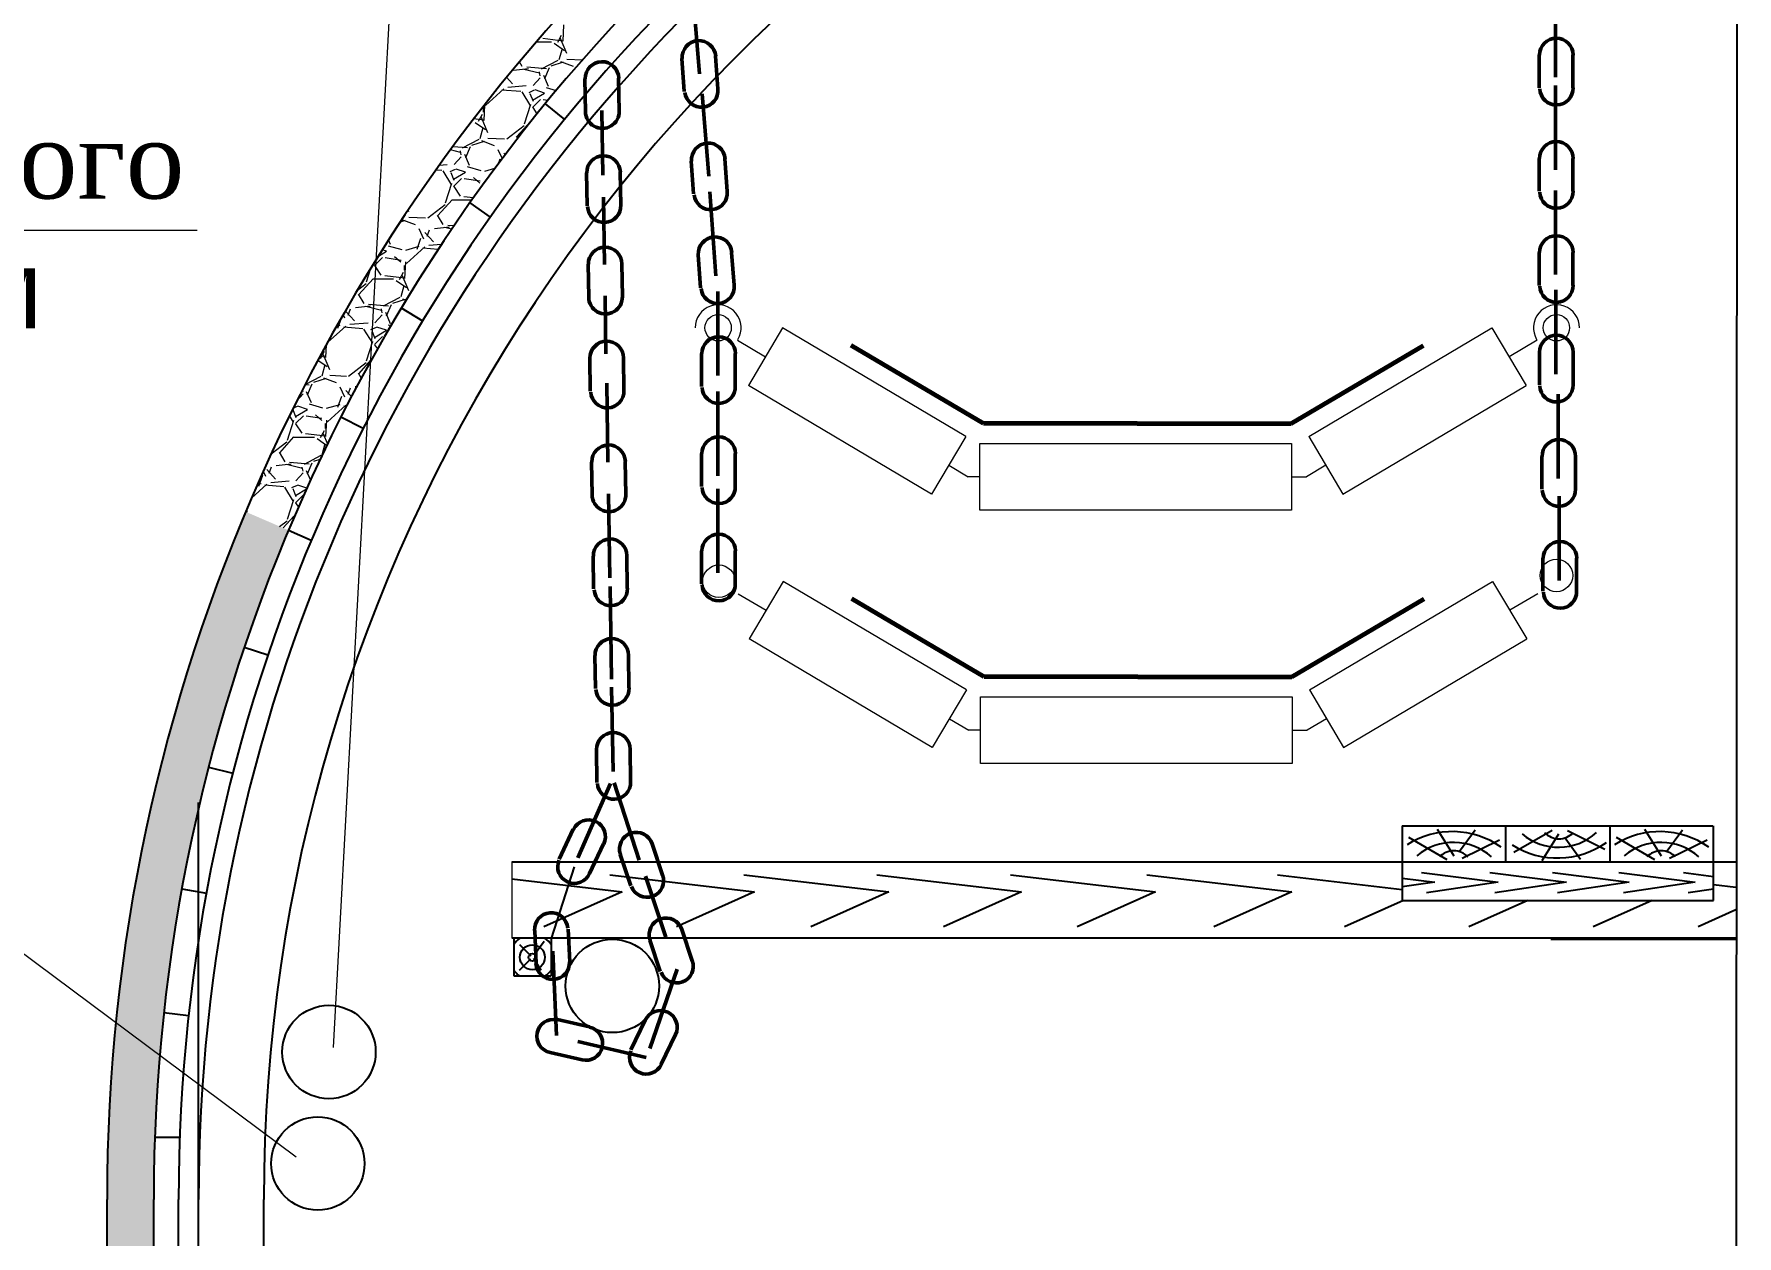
# Model space of a CAD drawing. Header units: millimetres. Extents: x -46762 to 161452, y -66984 to 31524.
# Drawn here: x -25213 to -22477, y 12402 to 14333 of the extents above; entities that cross this region are included whole.
import ezdxf

# ---------------------------------------------------------------- set-up
doc = ezdxf.new("R2010")
doc.units = ezdxf.units.MM
doc.header["$LTSCALE"] = 0.5
doc.styles.get("Standard").update_dxf_attribs({"font": 'TIMES.TTF'})

msp = doc.modelspace()

# ---------------------------------------------------------------- hatches: boundary and pattern name
at = {"lineweight": 9, "ltscale": 2}
h = msp.add_hatch(dxfattribs=at)
h.set_pattern_fill('GRAVEL', color=256, scale=5, style=0)
h.set_pattern_definition([(228.0128, (-55133.117, -6437.638), (-1016.0008633, -1143.0014045), [17.08605, -1691.525]), (184.9697, (-55144.547, -6450.338), (1524.0024653, 126.9991038), [29.32025, -2902.7]), (132.5104, (-55173.757, -6452.878), (1269.999076, -1397.0013646), [20.6741, -2046.735]), (267.2737, (-55223.287, -6484.628), (126.9994485, 2539.9991827), [26.70025, -2643.32]), (292.8337, (-55224.557, -6511.298), (-635.0018028, 1524.0008665), [26.1817, -2591.99]), (357.2737, (-55214.397, -6535.428), (-2539.9991827, 126.9994485), [26.70025, -2643.32]), (37.6942, (-55187.727, -6536.6977), (-1651.00104306, -1269.99886785), [35.3097, -3495.655]), (72.2553, (-55159.787, -6515.1077), (889.0017783, 2794.0008103), [33.336, -3300.265]), (121.4296, (-55149.627, -6483.358), (-1016.0002618, 1650.998058), [26.79065, -2652.275]), (175.2364, (-55163.597, -6460.498), (1396.9989027, -126.998808), [30.58565, -1498.695]), (222.3974, (-55194.077, -6457.9577), (-1524.00004586, -1396.99818253), [39.5539, -3915.84]), (138.8141, (-55097.557, -6485.898), (-888.9994337, 761.998828), [13.50025, -1336.53]), (171.4692, (-55107.717, -6477.008), (1650.9974798, -254.00064), [25.6841, -2542.73]), (225, (-55133.12, -6473.2), (-3e-14, -126.99991), [17.96045, -161.6445]), (203.1986, (-55142.007, -6457.958), (635.002141, 254.001114), [9.67205, -957.53]), (291.8014, (-55150.897, -6461.768), (-127.000089, 381.000245), [13.6783, -670.24]), (30.9638, (-55145.817, -6474.468), (380.999598, 254.000198), [22.216, -718.315]), (161.5651, (-55126.767, -6463.038), (254.000116, -126.99981), [16.06435, -385.545]), (16.3895, (-55224.557, -6461.768), (1270.0007007, 380.9992075), [22.5044, -2227.94]), (70.3462, (-55202.967, -6455.418), (-507.9985844, -1396.9980244), [18.87995, -1869.11]), (293.1986, (-55126.767, -6437.638), (-254.001114, 635.002141), [19.344, -947.86]), (343.6105, (-55119.147, -6455.418), (-1270.0007007, 380.9992075), [22.5044, -2227.94]), (339.444, (-55224.557, -6540.508), (-635.000788, 253.999692), [21.70175, -1063.385]), (294.7751, (-55204.237, -6548.128), (-634.9985202, 1396.9993513), [18.1836, -1800.18]), (66.8014, (-55125.497, -6564.638), (254.001114, 635.002141), [19.344, -947.86]), (17.354, (-55117.877, -6546.858), (-1651.0000891, -507.9992338), [21.28915, -2107.62]), (69.444, (-55187.727, -6564.638), (-253.999692, -635.000788), [10.8509, -1074.24]), (101.3099, (-55133.117, -6564.638), (-126.999373, 507.998373), [6.47575, -641.1]), (165.9638, (-55134.387, -6558.288), (381.000268, -126.99978), [26.1817, -497.4525]), (186.009, (-55159.787, -6551.938), (1269.9981272, 126.9997034), [24.26335, -2402.07]), (303.6901, (-55145.817, -6485.898), (-127.000044, 253.999755), [18.3162, -439.589]), (353.1572, (-55135.657, -6501.1377), (2159.0008928, -254.0011376), [31.97785, -3165.8]), (60.9454, (-55103.907, -6504.948), (-507.9988183, -888.9978805), [13.0754, -1294.47]), (90, (-55097.56, -6493.52), (-127, 127), [7.62, -119.38]), (120.2564, (-55162.327, -6548.128), (507.9989233, -888.9995516), [17.64335, -1746.695]), (48.0128, (-55171.217, -6532.888), (1016.0008633, 1143.0014045), [34.17215, -1674.44]), (0, (-55148.36, -6507.49), (127, 127), [33.02, -93.98]), (325.3048, (-55115.337, -6507.488), (-1269.9977995, 889.0000845), [20.0805, -1987.965]), (254.0546, (-55098.827, -6518.918), (-127.000324, -508.00121), [18.49145, -906.085]), (207.646, (-55103.907, -6536.698), (-2412.99915245, -1270.0007987), [30.10725, -2980.625]), (175.4261, (-55130.577, -6550.6677), (-1651.00038024, 126.99938556), [31.85145, -3153.29]), (175.4261, (-55130.577, -6550.6677), (-1651.00038024, 126.99938556), [31.85145, -3153.29])])
h.paths.add_polyline_path([(-24804.14, 13535.78), (-24873, 13565.52, 0.0997614), (-25095.62, 12460.86), (-25095.62, 11560.86), (-25020.62, 11560.86), (-25020.62, 12460.86, -0.0996941)])

# ---------------------------------------------------------------- linework, layer by layer
at = {"ltscale": 2}
for p, q in [((-22477.06, 15081.18), (-22478.75, 11560.86)), ((-24391.71, 14220.81), (-24360.77, 14195.46)), ((-24512.89, 14061.53), (-24480.2, 14038.47)), ((-24622.82, 13893.04), (-24588.55, 13872.41)), ((-24719.78, 13717.97), (-24684.12, 13699.86)), ((-24804.14, 13535.78), (-24767.41, 13519.93)), ((-24875.04, 13348.19), (-24837.13, 13335.41)), ((-24932.37, 13155.36), (-24893.64, 13145.36)), ((-24445.39, 13003.13), (-22478.75, 13003.13)), ((-24344.93, 12995.21), (-24382.18, 12879.79)), ((-24975.41, 12959.91), (-24936.06, 12952.72)), ((-24445.39, 12880.83), (-22478.75, 12880.83)), ((-22775.97, 12878.86), (-22478.75, 12878.86)), ((-25004.36, 12760.86), (-24964.6, 12756.54))]:
    msp.add_line(p, q, dxfattribs=at)
at = {"lineweight": 15, "ltscale": 2}
for p, q in [((-24620.39, 14767.72), (-24732.37, 12704.88)), ((-26791.42, 14017.57), (-24951.07, 14017.57)), ((-26791.42, 14017.57), (-24791.6, 12529.41))]:
    msp.add_line(p, q, dxfattribs=at)
at = {"lineweight": 50}
for p, q in [((-24154.74, 14401.29), (-24143.58, 14269.2)), ((-24168.17, 14240.7), (-24171.99, 14293.46)), ((-24114.24, 14244.61), (-24118.07, 14297.36)), ((-22794.54, 14246.35), (-22794.54, 14299.24)), ((-22740.47, 14246.35), (-22740.47, 14299.24)), ((-24326.94, 14208.18), (-24327.83, 14261.06)), ((-24272.88, 14209.09), (-24273.77, 14261.97)), ((-24139.74, 14236.62), (-24128.58, 14104.53)), ((-24153.17, 14076.03), (-24156.99, 14128.78)), ((-24099.24, 14079.94), (-24103.06, 14132.69)), ((-22794.54, 14080.23), (-22794.54, 14133.12)), ((-22740.47, 14080.23), (-22740.47, 14133.12)), ((-24324.4, 14057.16), (-24325.29, 14110.04)), ((-24270.34, 14058.07), (-24271.23, 14110.95)), ((-24088.33, 13929.29), (-24092.15, 13982.04)), ((-22794.54, 13929.19), (-22794.54, 13982.07)), ((-22740.47, 13929.19), (-22740.47, 13982.07)), ((-24321.81, 13910.19), (-24322.7, 13963.08)), ((-24267.75, 13911.1), (-24268.64, 13963.98)), ((-24142.26, 13925.39), (-24146.08, 13978.14)), ((-24140.35, 13766.79), (-24140.35, 13819.68)), ((-24086.28, 13766.79), (-24086.28, 13819.68)), ((-22794.49, 13769.15), (-22794.49, 13822.04)), ((-22740.42, 13769.15), (-22740.42, 13822.04)), ((-24319.28, 13759.17), (-24320.17, 13812.05)), ((-24265.22, 13760.08), (-24266.1, 13812.96)), ((-24140.35, 13606.05), (-24140.35, 13658.94)), ((-24086.28, 13606.05), (-24086.28, 13658.94)), ((-22790.64, 13601.6), (-22790.64, 13654.49)), ((-22736.57, 13601.6), (-22736.57, 13654.49)), ((-24316.36, 13592.5), (-24317.25, 13645.38)), ((-24262.3, 13593.41), (-24263.18, 13646.29)), ((-24313.82, 13441.48), (-24314.71, 13494.36)), ((-24259.76, 13442.39), (-24260.65, 13495.27)), ((-24140.35, 13449.71), (-24140.35, 13502.6)), ((-24086.28, 13449.71), (-24086.28, 13502.6)), ((-22788.71, 13437.91), (-22788.71, 13490.8)), ((-22734.64, 13437.91), (-22734.64, 13490.8)), ((-24287.4, 13445.56), (-24284.9, 13296.78)), ((-24311.13, 13281.51), (-24312.02, 13334.39)), ((-24257.07, 13282.42), (-24257.96, 13335.3)), ((-24308.6, 13130.49), (-24309.49, 13183.37)), ((-24254.54, 13131.4), (-24255.42, 13184.28)), ((-24286.56, 13129.19), (-24339.13, 13009.6)), ((-24369.42, 13007.63), (-24346.65, 13055.37)), ((-24320.62, 12984.35), (-24297.85, 13032.09)), ((-24203.11, 12981.97), (-24219.99, 13032.09)), ((-24254.35, 12964.72), (-24271.23, 13014.84)), ((-24408.59, 12892.82), (-24406.28, 12839.98)), ((-24354.57, 12895.18), (-24352.27, 12842.34)), ((-24155.48, 12844.33), (-24172.36, 12894.45)), ((-24206.72, 12827.07), (-24223.6, 12877.19)), ((-24179.9, 12830.53), (-24223.64, 12703.27)), ((-24371.8, 12749.79), (-24320.26, 12737.91)), ((-24253.93, 12701.3), (-24231.16, 12749.03)), ((-24205.13, 12678.02), (-24182.36, 12725.75)), ((-24383.94, 12697.1), (-24332.4, 12685.22))]:
    msp.add_line(p, q, dxfattribs=at)
at = {"linetype": 'Continuous', "lineweight": 50}
for p, q in [((-22768.3, 14398.94), (-22768.3, 14263.76)), ((-22768.3, 14250.05), (-22768.3, 14114.87)), ((-24300.73, 14210.16), (-24298.99, 14106.4)), ((-24298.14, 14070.61), (-24296.32, 13962.71)), ((-24127.11, 14079.46), (-24117.34, 13944.64)), ((-22768.3, 14081.77), (-22768.3, 13946.59)), ((-24295.6, 13912.17), (-24294.04, 13818.97)), ((-24114.11, 13919.37), (-24114.11, 13784.2)), ((-22768.25, 13921.73), (-22768.25, 13786.55)), ((-24292.8, 13771.86), (-24290.87, 13645.02)), ((-24114.11, 13758.63), (-24114.11, 13623.45)), ((-22764.39, 13754.18), (-22764.39, 13619.01)), ((-24114.11, 13602.29), (-24114.11, 13467.12)), ((-24290.14, 13594.48), (-24287.87, 13459.32)), ((-22762.47, 13590.49), (-22762.47, 13455.31)), ((-24284.92, 13283.49), (-24282.65, 13148.33)), ((-24281.14, 13130.28), (-24240.53, 13005.92)), ((-24230.55, 12980.05), (-24197.67, 12882.37)), ((-24373.38, 12724.38), (-24379.28, 12859.43)), ((-24229.44, 12688.88), (-24339.07, 12714.26))]:
    msp.add_line(p, q, dxfattribs=at)
at = {"lineweight": 9, "ltscale": 2}
for p, q in [((-24362.19, 14347.89), (-24363.46, 14321.22)), ((-24405.93, 14320.51), (-24381.34, 14320.51)), ((-24395.34, 14326.02), (-24363.59, 14322.21)), ((-24377.18, 14317.96), (-24360.67, 14306.53)), ((-24371.61, 14319.79), (-24365.26, 14331.22)), ((-24364.67, 14309.34), (-24369.75, 14291.56)), ((-24367.58, 14326.16), (-24357.42, 14302.03)), ((-24428.7, 14280.83), (-24433.12, 14288.42)), ((-24371.25, 14290.56), (-24397.92, 14276.59)), ((-24382.34, 14281.63), (-24362.02, 14287.98)), ((-24366.88, 14288.7), (-24346.56, 14281.08)), ((-24356.8, 14292.65), (-24331.83, 14291.46)), ((-24454.22, 14262.23), (-24453.79, 14263.37)), ((-24444.03, 14253.14), (-24453.61, 14263.59)), ((-24418.38, 14276.75), (-24442.51, 14274.21)), ((-24400.71, 14269.84), (-24426.11, 14276.19)), ((-24389.51, 14276.91), (-24421.26, 14279.45)), ((-24389.51, 14276.91), (-24421.26, 14279.45)), ((-24399.72, 14262.76), (-24411.15, 14250.06)), ((-24399.63, 14265.98), (-24400.9, 14272.33)), ((-24394.48, 14266.98), (-24386.86, 14249.2)), ((-24392.42, 14261.39), (-24384.8, 14279.17)), ((-24458.18, 14244.76), (-24487.39, 14218.09)), ((-24470.58, 14241.44), (-24469.84, 14243.5)), ((-24468, 14245.8), (-24467.12, 14246.06)), ((-24430.77, 14240.45), (-24461.25, 14242.99)), ((-24422.44, 14249.67), (-24451.65, 14247.13)), ((-24414.82, 14217.18), (-24428.79, 14240.04)), ((-24409.26, 14242.48), (-24418.15, 14238.67)), ((-24416.34, 14237.62), (-24411.26, 14224.92)), ((-24411.85, 14226.55), (-24392.8, 14237.98)), ((-24399.15, 14227.78), (-24411.85, 14215.08)), ((-24392.74, 14237.99), (-24407.98, 14243.07)), ((-24387.41, 14226.05), (-24394.68, 14227.14)), ((-24389.9, 14246.89), (-24373.99, 14242.22)), ((-24498.61, 14192.8), (-24492.26, 14204.23)), ((-24494.56, 14199.11), (-24484.4, 14174.98)), ((-24490.56, 14207.48), (-24490.56, 14215.1)), ((-24489.29, 14218.95), (-24490.47, 14194.2)), ((-24424.85, 14188.68), (-24414.69, 14220.43)), ((-24411.66, 14214.84), (-24404.86, 14204.64)), ((-24508.97, 14193.51), (-24508.34, 14193.51)), ((-24506.23, 14197.09), (-24490.62, 14195.22)), ((-24504.2, 14190.97), (-24487.69, 14179.54)), ((-24491.67, 14182.34), (-24496.75, 14164.56)), ((-24453.46, 14164.44), (-24425.52, 14186.03)), ((-24437.17, 14168.22), (-24414.31, 14193.62)), ((-24414.36, 14193.51), (-24413.79, 14193.51)), ((-24527.71, 14142.84), (-24543.89, 14146.88)), ((-24516.55, 14149.91), (-24540.27, 14151.81)), ((-24516.55, 14149.91), (-24540.27, 14151.81)), ((-24526.63, 14138.97), (-24527.9, 14145.32)), ((-24498.23, 14163.57), (-24524.9, 14149.6)), ((-24519.42, 14134.4), (-24511.8, 14152.18)), ((-24509.35, 14154.63), (-24489.03, 14160.98)), ((-24493.87, 14161.7), (-24473.55, 14154.08)), ((-24483.78, 14165.65), (-24457.11, 14164.38)), ((-24467.73, 14147.3), (-24460.98, 14132.69)), ((-24435.66, 14165.76), (-24437.59, 14169.07)), ((-24549.36, 14122.67), (-24562.24, 14121.56)), ((-24526.72, 14135.76), (-24538.15, 14123.06)), ((-24521.47, 14139.97), (-24513.85, 14122.19)), ((-24516.87, 14119.89), (-24495.28, 14113.54)), ((-24488.73, 14112.7), (-24472.34, 14117.53)), ((-24466.85, 14124.88), (-24464.23, 14132.21)), ((-24456.03, 14139.23), (-24457.99, 14141.36)), ((-24557.77, 14113.45), (-24567.44, 14114.26)), ((-24541.82, 14090.18), (-24555.79, 14113.04)), ((-24551.86, 14061.67), (-24541.7, 14093.42)), ((-24536.25, 14115.49), (-24545.14, 14111.68)), ((-24543.35, 14110.62), (-24538.27, 14097.92)), ((-24538.85, 14099.55), (-24519.8, 14110.98)), ((-24526.15, 14100.78), (-24538.85, 14088.08)), ((-24519.74, 14110.99), (-24534.98, 14116.07)), ((-24496.31, 14096.33), (-24521.71, 14100.14)), ((-24496.62, 14093.39), (-24506.78, 14102.28)), ((-24564.17, 14041.22), (-24541.31, 14066.62)), ((-24541.36, 14066.51), (-24509.36, 14066.51)), ((-24538.66, 14087.84), (-24528.5, 14072.6)), ((-24522.41, 14072.03), (-24506.78, 14070.15)), ((-24620.85, 14034.69), (-24600.53, 14027.07)), ((-24612.09, 14049.64), (-24611.38, 14047.94)), ((-24610.76, 14038.65), (-24584.09, 14037.38)), ((-24580.45, 14037.44), (-24552.51, 14059.03)), ((-24555.7, 14026.83), (-24564.59, 14042.07)), ((-24624.22, 14031.42), (-24616.04, 14033.97)), ((-24594.74, 14020.32), (-24587.12, 14003.81)), ((-24571, 13999.1), (-24584.97, 14014.34)), ((-24581.21, 14008.23), (-24577.4, 14018.39)), ((-24545.48, 14022.74), (-24569.61, 14020.2)), ((-24542.02, 14019.41), (-24553.11, 14022.18)), ((-24538.45, 14024.66), (-24548.34, 14025.45)), ((-24538.45, 14024.66), (-24548.34, 14025.45)), ((-24659.73, 13976.22), (-24646.8, 13983.98)), ((-24646.74, 13983.99), (-24653.43, 13986.22)), ((-24643.85, 13992.88), (-24622.26, 13986.53)), ((-24643.61, 14001.62), (-24640.84, 13995.17)), ((-24615.75, 13985.7), (-24594.16, 13992.05)), ((-24585.14, 13990.79), (-24614.35, 13964.12)), ((-24597.58, 13987.45), (-24591.23, 14005.23)), ((-24563.7, 13986.95), (-24588.24, 13988.99)), ((-24558.46, 13994.88), (-24578.49, 13993.14)), ((-24678.86, 13934.66), (-24671.75, 13956.88)), ((-24653.15, 13973.78), (-24665.85, 13961.08)), ((-24665.66, 13960.84), (-24655.5, 13945.6)), ((-24623.33, 13969.34), (-24648.73, 13973.15)), ((-24623.59, 13966.36), (-24633.75, 13975.25)), ((-24617.56, 13953.48), (-24617.56, 13961.1)), ((-24616.2, 13966.85), (-24617.47, 13940.18)), ((-24693.24, 13921.42), (-24679.51, 13932.03)), ((-24691.17, 13914.22), (-24668.31, 13939.62)), ((-24668.36, 13939.51), (-24635.34, 13939.51)), ((-24649.44, 13945.03), (-24617.69, 13941.22)), ((-24631.23, 13936.99), (-24614.72, 13925.56)), ((-24625.61, 13938.8), (-24619.26, 13950.23)), ((-24618.67, 13928.34), (-24623.75, 13910.56)), ((-24621.53, 13945.06), (-24611.37, 13920.93)), ((-24682.69, 13899.82), (-24691.58, 13915.06)), ((-24643.63, 13895.92), (-24675.38, 13898.46)), ((-24643.63, 13895.92), (-24675.38, 13898.46)), ((-24625.17, 13909.6), (-24651.84, 13895.63)), ((-24646.42, 13880.4), (-24638.8, 13898.18)), ((-24636.38, 13900.62), (-24616.06, 13906.97)), ((-24620.83, 13907.68), (-24615.22, 13905.58)), ((-24724.57, 13860.46), (-24718.22, 13878.24)), ((-24716.43, 13881.82), (-24714.13, 13876.84)), ((-24697.98, 13872.07), (-24711.95, 13887.31)), ((-24708.21, 13881.24), (-24704.4, 13891.4)), ((-24672.53, 13895.74), (-24696.66, 13893.2)), ((-24654.7, 13888.83), (-24680.1, 13895.18)), ((-24653.72, 13881.75), (-24665.15, 13869.05)), ((-24653.63, 13884.96), (-24654.9, 13891.31)), ((-24648.46, 13885.94), (-24640.84, 13868.16)), ((-24712.14, 13863.8), (-24741.35, 13837.13)), ((-24726.95, 13863.35), (-24721.17, 13865.05)), ((-24684.75, 13859.45), (-24715.23, 13861.99)), ((-24676.2, 13868.69), (-24705.41, 13866.15)), ((-24668.83, 13836.18), (-24682.8, 13859.04)), ((-24663.22, 13861.5), (-24672.11, 13857.69)), ((-24670.35, 13856.63), (-24665.27, 13843.93)), ((-24665.85, 13845.55), (-24646.8, 13856.98)), ((-24653.15, 13846.78), (-24665.85, 13834.08)), ((-24646.74, 13856.99), (-24661.98, 13862.07)), ((-24643.82, 13865.87), (-24639.67, 13864.65)), ((-24752.61, 13811.81), (-24746.26, 13823.24)), ((-24748.52, 13818.02), (-24738.36, 13793.89)), ((-24744.56, 13826.48), (-24744.56, 13831.7)), ((-24743.49, 13833.64), (-24744.47, 13813.16)), ((-24678.86, 13807.67), (-24668.7, 13839.42)), ((-24665.66, 13833.84), (-24661.23, 13827.2)), ((-24756.85, 13809.03), (-24741.74, 13798.57)), ((-24753.49, 13815.28), (-24744.73, 13814.23)), ((-24745.67, 13801.34), (-24750.75, 13783.56)), ((-24707.44, 13783.45), (-24679.5, 13805.04)), ((-24691.17, 13787.22), (-24671.18, 13809.44)), ((-24780.62, 13757.94), (-24781.46, 13762.12)), ((-24752.16, 13782.61), (-24777.84, 13769.15)), ((-24770.67, 13768.92), (-24777.67, 13769.48)), ((-24770.67, 13768.92), (-24777.67, 13769.48)), ((-24773.42, 13753.41), (-24765.8, 13771.19)), ((-24763.39, 13773.61), (-24743.07, 13779.96)), ((-24747.82, 13780.68), (-24727.5, 13773.06)), ((-24737.72, 13784.65), (-24711.05, 13783.38)), ((-24721.75, 13766.35), (-24714.13, 13749.84)), ((-24708.21, 13754.24), (-24704.4, 13764.4)), ((-24694.59, 13766.41), (-24696.71, 13766.19)), ((-24687.1, 13780.37), (-24691.58, 13788.06)), ((-24790.21, 13734.51), (-24796.84, 13731.66)), ((-24780.72, 13754.75), (-24791, 13743.33)), ((-24773.74, 13729.99), (-24788.98, 13735.07)), ((-24775.45, 13758.93), (-24767.83, 13741.15)), ((-24770.8, 13738.87), (-24749.21, 13732.52)), ((-24742.78, 13731.69), (-24721.19, 13738.04)), ((-24712.11, 13736.83), (-24741.32, 13710.16)), ((-24724.58, 13733.45), (-24718.23, 13751.23)), ((-24711.24, 13734.66), (-24715.23, 13735)), ((-24702.98, 13750.53), (-24711.94, 13760.3)), ((-24805.86, 13680.66), (-24795.7, 13712.41)), ((-24795.83, 13709.18), (-24802.54, 13720.16)), ((-24797.35, 13729.64), (-24792.27, 13716.94)), ((-24792.85, 13718.55), (-24773.8, 13729.98)), ((-24780.15, 13719.78), (-24792.85, 13707.08)), ((-24792.66, 13706.84), (-24782.5, 13691.6)), ((-24750.38, 13715.34), (-24775.78, 13719.15)), ((-24750.54, 13712.32), (-24760.7, 13721.21)), ((-24744.56, 13699.48), (-24744.56, 13707.1)), ((-24743.2, 13712.83), (-24744.47, 13686.16)), ((-24818.17, 13660.22), (-24795.31, 13685.62)), ((-24795.36, 13685.51), (-24762.34, 13685.51)), ((-24776.51, 13691.04), (-24744.76, 13687.23)), ((-24758.26, 13683.01), (-24742.53, 13672.12)), ((-24752.61, 13684.79), (-24746.26, 13696.22)), ((-24748.51, 13691), (-24741.48, 13674.3)), ((-24832.07, 13658.28), (-24806.5, 13678.04)), ((-24809.69, 13645.82), (-24818.58, 13661.06)), ((-24752.12, 13655.63), (-24778.79, 13641.66)), ((-24745.67, 13674.34), (-24750.75, 13656.56)), ((-24844.7, 13630.58), (-24841.14, 13622.87)), ((-24824.94, 13618.04), (-24838.91, 13633.28)), ((-24835.21, 13627.24), (-24831.4, 13637.4)), ((-24799.63, 13641.73), (-24823.76, 13639.19)), ((-24781.7, 13634.83), (-24807.1, 13641.18)), ((-24770.71, 13641.92), (-24802.46, 13644.46)), ((-24770.71, 13641.92), (-24802.46, 13644.46)), ((-24780.73, 13627.75), (-24792.16, 13615.05)), ((-24780.62, 13630.94), (-24781.89, 13637.29)), ((-24775.45, 13631.92), (-24768.79, 13616.38)), ((-24773.42, 13626.4), (-24765.8, 13644.18)), ((-24763.41, 13646.61), (-24753.24, 13649.79)), ((-24839.1, 13609.83), (-24863.71, 13587.36)), ((-24854.18, 13609.28), (-24848.2, 13611.04)), ((-24851.57, 13606.47), (-24845.22, 13624.25)), ((-24811.74, 13605.46), (-24842.22, 13608)), ((-24803.04, 13614.7), (-24832.25, 13612.16)), ((-24795.83, 13582.19), (-24809.8, 13605.05)), ((-24790.18, 13607.52), (-24799.07, 13603.71)), ((-24797.35, 13602.64), (-24792.27, 13589.94)), ((-24792.85, 13591.55), (-24775.28, 13602.09)), ((-24774.73, 13603.32), (-24788.98, 13608.07)), ((-24870.93, 13570.42), (-24871.2, 13564.74)), ((-24805.86, 13553.66), (-24795.7, 13585.41)), ((-24780.15, 13592.78), (-24792.85, 13580.08)), ((-24792.66, 13579.84), (-24788.16, 13573.09)), ((-24818.31, 13541.91), (-24806.49, 13551.04)), ((-24812.59, 13539.43), (-24795.31, 13558.62)), ((-24795.36, 13558.51), (-24794.48, 13558.51))]:
    msp.add_line(p, q, dxfattribs=at)
at = {"lineweight": 9}
for p, q in [((-24010.21, 13860.8), (-24065.02, 13768.38)), ((-23716.05, 13686.37), (-24010.21, 13860.8)), ((-23164.82, 13686.37), (-22870.66, 13860.8)), ((-22870.66, 13860.8), (-22815.86, 13768.38)), ((-23770.85, 13593.95), (-24065.02, 13768.38)), ((-23110.02, 13593.95), (-22815.86, 13768.38)), ((-23716.05, 13686.37), (-23770.85, 13593.95)), ((-23164.82, 13686.37), (-23110.02, 13593.95)), ((-23693.35, 13568), (-23693.35, 13675.15)), ((-23693.35, 13675.15), (-23192.92, 13675.15)), ((-23192.92, 13675.15), (-23192.92, 13568)), ((-23192.92, 13568), (-23693.35, 13568)), ((-24009.1, 13453.66), (-24063.9, 13361.24)), ((-23714.93, 13279.22), (-24009.1, 13453.66)), ((-23163.71, 13279.22), (-22869.54, 13453.66)), ((-22869.54, 13453.66), (-22814.74, 13361.24)), ((-23769.73, 13186.8), (-24063.9, 13361.24)), ((-23108.9, 13186.8), (-22814.74, 13361.24)), ((-23714.93, 13279.22), (-23769.73, 13186.8)), ((-23163.71, 13279.22), (-23108.9, 13186.8)), ((-23692.24, 13160.86), (-23692.24, 13268)), ((-23692.24, 13268), (-23191.8, 13268)), ((-23191.8, 13268), (-23191.8, 13160.86)), ((-23191.8, 13160.86), (-23692.24, 13160.86))]:
    msp.add_line(p, q, dxfattribs=at)
at = {"lineweight": 20}
for p, q in [((-24082.63, 13841.03), (-24037.67, 13814.49)), ((-22798.24, 13841.03), (-22843.2, 13814.49)), ((-23743.45, 13640.16), (-23712.11, 13621.57)), ((-23137.42, 13640.16), (-23168.76, 13621.57)), ((-23693.35, 13621.57), (-23712.11, 13621.57)), ((-23192.92, 13621.57), (-23168.76, 13621.57)), ((-24081.51, 13433.89), (-24036.56, 13407.35)), ((-22797.12, 13433.89), (-22842.08, 13407.35)), ((-23742.33, 13233.01), (-23711, 13214.43)), ((-23692.24, 13214.43), (-23711, 13214.43)), ((-23191.8, 13214.43), (-23167.64, 13214.43)), ((-23136.31, 13233.01), (-23167.64, 13214.43))]:
    msp.add_line(p, q, dxfattribs=at)
at = {"lineweight": 60}
for p, q in [((-23687.44, 13707.41), (-23900.25, 13832.78)), ((-23193.44, 13707.41), (-22980.62, 13832.78)), ((-23440.44, 13707.41), (-23687.44, 13707.41)), ((-23440.44, 13707.41), (-23193.44, 13707.41)), ((-23686.32, 13300.27), (-23899.13, 13425.64)), ((-23192.32, 13300.27), (-22979.5, 13425.64)), ((-23439.32, 13300.27), (-23686.32, 13300.27)), ((-23439.32, 13300.27), (-23192.32, 13300.27))]:
    msp.add_line(p, q, dxfattribs=at)
for p, q in [((-24948.62, 11680.8), (-24948.62, 13098.28)), ((-25018.16, 12560.86), (-24978, 12560.8)), ((-25095.62, 11560.86), (-25095.62, 12460.86)), ((-25020.62, 11560.86), (-25020.62, 12460.86)), ((-24980.62, 11560.86), (-24980.62, 12460.86)), ((-24948.62, 11876.42), (-24948.62, 12460.86)), ((-24843.62, 11560.86), (-24843.62, 12460.86))]:
    msp.add_line(p, q)
at = {"ltscale": 0.05}
for p, q in [((-23014.71, 13061.16), (-22774.84, 13061.16)), ((-23014.71, 13061.16), (-23014.71, 13001.16)), ((-22958.8, 13055.45), (-22932.07, 13012.88)), ((-22897.66, 13054.06), (-22922.74, 13019.46)), ((-22867.19, 13061.16), (-22515.69, 13061.16)), ((-22848.71, 13061.16), (-22848.71, 13003.13)), ((-22835.61, 13018.48), (-22774.02, 13054.1)), ((-22689.27, 13023.1), (-22749.47, 13052.72)), ((-22680.71, 13003.13), (-22680.71, 13061.16)), ((-22625.49, 13055.45), (-22598.76, 13012.88)), ((-22564.36, 13054.06), (-22589.44, 13019.46)), ((-22514.71, 13001.16), (-22514.71, 13061.16)), ((-23004.64, 13042.49), (-22943.05, 13006.87)), ((-22858.3, 13037.87), (-22918.5, 13008.25)), ((-22789.76, 13005.52), (-22763.03, 13048.09)), ((-22728.63, 13006.91), (-22753.71, 13041.51)), ((-22671.34, 13042.49), (-22609.75, 13006.87)), ((-22525, 13037.87), (-22585.2, 13008.25)), ((-23014.71, 13001.16), (-23014.71, 12941.16)), ((-22514.71, 12941.16), (-22514.71, 13001.16)), ((-24445.39, 12975.74), (-24268.15, 12955.02)), ((-24288.08, 12982.24), (-24055.2, 12955.02)), ((-24072.5, 12982.24), (-23839.62, 12955.02)), ((-23859.15, 12982.24), (-23626.28, 12955.02)), ((-23644.23, 12982.24), (-23411.35, 12955.02)), ((-23425.04, 12982.24), (-23192.16, 12955.02)), ((-23215.13, 12982.24), (-23014.71, 12958.82)), ((-23014.71, 12976.97), (-22962.45, 12970.32)), ((-22962.45, 12970.32), (-23014.71, 12962.72)), ((-22983.7, 12985.97), (-22860.64, 12970.32)), ((-22860.64, 12970.32), (-22975.87, 12953.56)), ((-22874.06, 12985.97), (-22750.99, 12970.32)), ((-22750.99, 12970.32), (-22866.23, 12953.56)), ((-22773.37, 12985.97), (-22650.3, 12970.32)), ((-22650.3, 12970.32), (-22765.54, 12953.56)), ((-22667.08, 12985.97), (-22544.01, 12970.32)), ((-22544.01, 12970.32), (-22659.25, 12953.56)), ((-22563.03, 12985.97), (-22514.71, 12979.83)), ((-24268.15, 12955.02), (-24393.67, 12898.46)), ((-24055.2, 12955.02), (-24180.72, 12898.46)), ((-23839.62, 12955.02), (-23965.14, 12898.46)), ((-23626.28, 12955.02), (-23751.8, 12898.46)), ((-23411.35, 12955.02), (-23536.87, 12898.46)), ((-23192.16, 12955.02), (-23317.68, 12898.46)), ((-23013.01, 12941.16), (-23107.77, 12898.46)), ((-23014.71, 12941.16), (-22514.71, 12941.16)), ((-22812.92, 12941.16), (-22907.68, 12898.46)), ((-22613.43, 12941.16), (-22708.19, 12898.46)), ((-22514.71, 12959.45), (-22555.2, 12953.56)), ((-22514.71, 12966.8), (-22478.75, 12962.6)), ((-22478.75, 12925.82), (-22539.46, 12898.46)), ((-24442.18, 12879.79), (-24442.18, 12819.79)), ((-24432.94, 12870.54), (-24414.6, 12852.21)), ((-24393.54, 12875.19), (-24409.3, 12853.02)), ((-24382.18, 12879.79), (-24382.18, 12819.79)), ((-24432.94, 12829.04), (-24414.6, 12847.37)), ((-24397.9, 12828.83), (-24409.87, 12847.96)), ((-24442.18, 12819.79), (-24382.18, 12819.79))]:
    msp.add_line(p, q, dxfattribs=at)
at = {"lineweight": 15, "ltscale": 0.05}
msp.add_line((-24445.39, 13003.13), (-24445.39, 12880.83), dxfattribs=at)
at = {"lineweight": 5}
for centre, radius in [((-24113.81, 13861.01), 21.16), ((-22767.07, 13861.01), 21.16), ((-22767.07, 13463.12), 26.13), ((-24112.69, 13453.87), 26.13)]:
    msp.add_circle(centre, radius, dxfattribs=at)
at = {"ltscale": 0.05}
for radius in [20, 6.06]:
    msp.add_circle((-24412.18, 12849.79), radius, dxfattribs=at)
at = {"ltscale": 2}
for centre in [(-24283.83, 12803.74), (-24739.08, 12697.61), (-24757.04, 12518.47)]:
    msp.add_circle(centre, 75, dxfattribs=at)
for radius, start in [(2600, 114.7), (2852, 132.02483), (2777, 132.02483), (2737, 132.5271), (2705, 132.53304)]:
    msp.add_arc((-22243.62, 12460.86), radius, start, 180)
at = {"linetype": 'Continuous', "lineweight": 50}
for centre, radius, start, end in [((-24144.69, 14295.37), 26.98, 4.14307, 184.14307), ((-22767.17, 14299.18), 26.98, 0, 180), ((-24300.47, 14261.46), 26.98, 0.96228, 180.96228), ((-24140.75, 14242.02), 26.67, 186.01301, 6.01301), ((-22767.09, 14245.69), 26.67, 181.86995, 1.86995), ((-24299.89, 14208.34), 27.06, 180.33788, 2.02063), ((-24129.69, 14130.7), 26.98, 4.14307, 184.14307), ((-22767.17, 14133.06), 26.98, 0, 180), ((-24297.93, 14110.44), 26.98, 0.96228, 180.96228), ((-24125.74, 14077.35), 26.67, 186.01301, 6.01301), ((-22767.09, 14079.56), 26.67, 181.86995, 1.86995), ((-24296.95, 14056.96), 26.67, 182.83222, 2.83222), ((-22767.17, 13982.01), 26.98, 0, 180), ((-24295.34, 13963.47), 26.98, 0.96228, 180.96228), ((-24118.78, 13980.05), 26.98, 4.14307, 184.14307), ((-24114.83, 13926.71), 26.67, 186.01301, 6.01301), ((-22767.09, 13928.52), 26.67, 181.86995, 1.86995), ((-24294.76, 13910.35), 27.06, 180.33788, 2.02063), ((-24112.99, 13819.62), 26.98, 0, 180), ((-22767.12, 13821.98), 26.98, 0, 180), ((-24292.8, 13812.45), 26.98, 0.96228, 180.96228), ((-24112.9, 13766.13), 26.67, 181.86995, 1.86995), ((-22767.04, 13768.48), 26.67, 181.86995, 1.86995), ((-24291.82, 13758.97), 26.67, 182.83222, 2.83222), ((-24112.99, 13658.88), 26.98, 0, 180), ((-22763.27, 13654.43), 26.98, 0, 180), ((-24289.88, 13645.78), 26.98, 0.96228, 180.96228), ((-24112.9, 13605.38), 26.67, 181.86995, 1.86995), ((-22763.18, 13600.94), 26.67, 181.86995, 1.86995), ((-24289.3, 13592.66), 27.06, 180.33788, 2.02063), ((-24287.35, 13494.76), 26.98, 0.96228, 180.96228), ((-24112.99, 13502.54), 26.98, 0, 180), ((-22761.34, 13490.74), 26.98, 0, 180), ((-24286.36, 13441.27), 26.67, 182.83222, 2.83222), ((-24112.9, 13449.05), 26.67, 181.86995, 1.86995), ((-22761.26, 13437.24), 26.67, 181.86995, 1.86995), ((-24284.66, 13334.79), 26.98, 0.96228, 180.96228), ((-24283.68, 13281.31), 26.67, 182.83222, 2.83222), ((-24282.12, 13183.77), 26.98, 0.96228, 180.96228), ((-24281.14, 13130.28), 26.67, 182.83222, 2.83222), ((-24321.98, 13043.53), 26.98, 334.49726, 154.49726), ((-24245.27, 13023.51), 26.98, 18.61055, 198.61055), ((-24344.93, 12995.21), 26.67, 156.36721, 336.36721), ((-24228.12, 12972.84), 26.67, 200.4805, 20.4805), ((-24382.03, 12894.64), 26.67, 4.37041, 184.37041), ((-24197.65, 12885.87), 26.98, 18.61055, 198.61055), ((-24379.61, 12841.2), 26.98, 182.50046, 2.50046), ((-24180.5, 12835.2), 26.67, 200.4805, 20.4805), ((-24378.61, 12723.19), 26.67, 78.89575, 258.89575), ((-24206.49, 12737.19), 26.98, 334.49726, 154.49726), ((-24326.46, 12711.26), 26.98, 257.0258, 77.0258), ((-24229.44, 12688.88), 26.67, 156.36721, 336.36721)]:
    msp.add_arc(centre, radius, start, end, dxfattribs=at)
at = {"lineweight": 20}
for centre, start, end in [((-24113.81, 13861.01), 329.33324, 180), ((-22767.07, 13861.01), 0, 210.66676)]:
    msp.add_arc(centre, 36.95, start, end, dxfattribs=at)
at = {"ltscale": 0.05}
for centre, radius, start, end in [((-22934.36, 12915.49), 136.18, 54.73122, 122.28286), ((-22763.51, 13117.8), 91.16, 229.87129, 312.01575), ((-22763.03, 13071.69), 31.59, 223.1794, 316.8206), ((-22601.06, 12915.49), 136.18, 54.73122, 122.28286), ((-22932.54, 12943.17), 91.16, 47.98425, 130.12871), ((-22765.33, 13145.47), 136.18, 237.71714, 305.26878), ((-22599.24, 12943.17), 91.16, 47.98425, 130.12871), ((-22932.07, 12989.28), 31.59, 43.1794, 136.8206), ((-22598.76, 12989.28), 31.59, 43.1794, 136.8206), ((-24412.18, 12849.79), 36.36, 124.41241, 145.58759), ((-24412.18, 12849.79), 36.36, 34.41241, 55.58759), ((-24412.18, 12849.79), 36.36, 214.41241, 235.58759), ((-24412.18, 12849.79), 36.36, 304.41241, 325.58759)]:
    msp.add_arc(centre, radius, start, end, dxfattribs=at)

# ---------------------------------------------------------------- texts
at = {"ltscale": 2, "insert": (-26729.25, 14193.67), "char_height": 125, "width": 2746.6028, "attachment_point": 1}
msp.add_mtext('{\\fTimes New Roman|b0|i0|c204|p18;Трубопровод сжатого\\P    воздуха \\fArial|b0|i0|c204|p32;Ø150мм}', dxfattribs=at)

doc.saveas('drawing.dxf')
